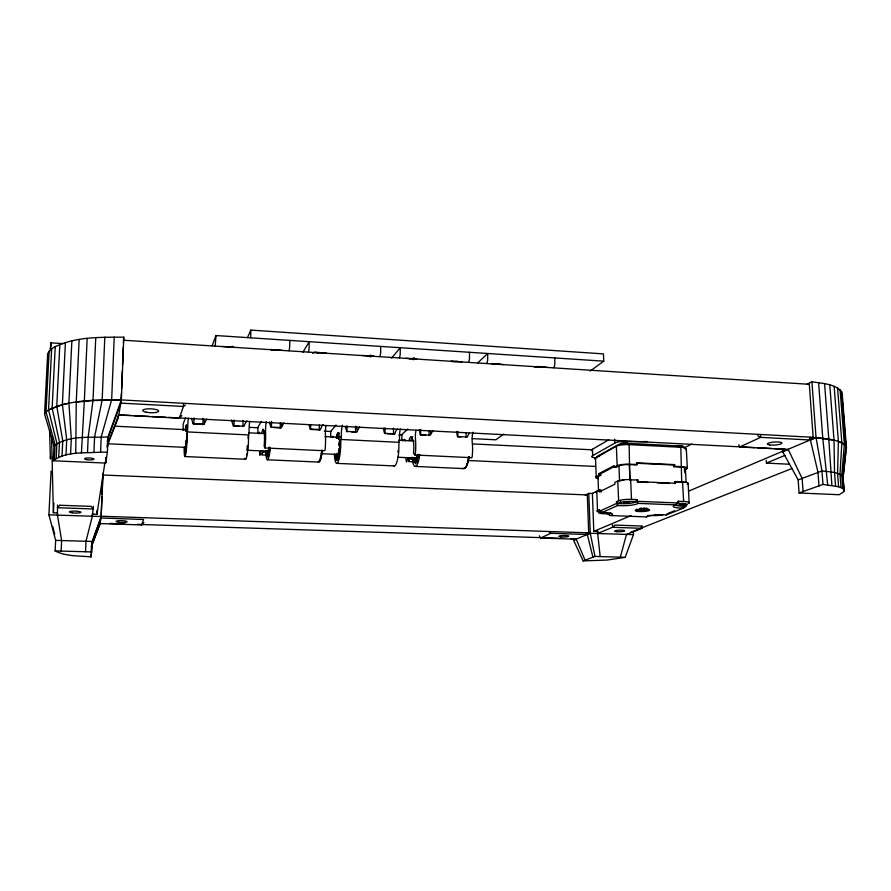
<?xml version="1.0" encoding="UTF-8"?>
<svg xmlns="http://www.w3.org/2000/svg" width="891" height="891" viewBox="0 0 891 891"><rect width="100%" height="100%" fill="white"/><g stroke="black" fill="none" stroke-linecap="round" stroke-linejoin="round"><path stroke-width="1.34" d="M50.976 346.866L50.887 342.835L63.372 343.625M351.878 432.057L355.554 432.246L355.565 426.221M346.978 425.775L346.967 431.812L345.173 426.433M186.475 439.541L186.23 448.006L186.397 440.154C185.673 457.707 184.381 455.212 184.972 446.814M269.416 447.494L269.405 451.369L269.706 449.064M308.91 424.606L310.591 429.451L319.301 429.885L319.334 425.04M247.342 445.656L247.297 450.835L247.542 446.101M310.591 429.451L310.625 424.584M187.054 433.115L186.999 435.71L186.687 433.728M188.335 418.079A8.331 0.679 -87.3 0 0 187.979 421.599L187.823 424.361A8.364 0.679 -87.3 0 0 187.723 428.371L187.31 433.226A17.33 1.381 -87.3 0 1 185.551 455.101A17.33 1.381 -87.3 0 1 184.136 447.082M248.177 438.673L248.188 436.1M289.809 340.407L289.642 347.089A4.689 0.702 -86.7 0 1 288.951 350.731M271.432 427.468L271.521 421.354M273.96 427.591L280.275 427.914L280.331 423.025M242.965 426.544L243.076 420.418M250.705 337.823L250.839 330.093L603.452 353.883L603.742 361.167L590.265 370.99M239.133 426.355L234.021 426.098L234.144 419.951M339.193 445.656L339.204 443.529L339.961 449.409L339.126 441.925M603.742 361.167L215.967 335.528L215.232 345.998M191.353 418.247L193.08 423.648L202.925 424.528L203.092 418.347M193.859 424.06L194.038 417.879M183.513 403.69L183.435 406.463L179.325 418.124L118.77 415.006M417.756 455.479L416.943 462.173L417.601 454.399M118.369 415.195L118.258 417.924L121.354 399.948C96.996 400.07 70.979 399.201 48.537 410.016L51.667 348.648C73.296 336.308 99.658 337.321 123.804 337.177L121.343 400.092L92.998 400.516L76.247 402.153L79.154 339.516M120.697 402.632L121.432 392.976M121.599 388.81L122.301 370.767M122.524 365.21L123.225 347.167M123.392 343.002L123.504 340.228L809.284 384.299L813.171 437.325L809.384 438.94M338.858 450.913L338.591 457.629L338.101 459.032L338.691 451.169L336.887 460.469L338.045 453.953L336.241 460.023L335.807 459.132L337.288 455.256L335.328 457.206L335.061 455.323L336.564 454.822L336.241 453.853M44.561 414.014L54.017 445.923L53.271 460.792L105.695 463.064L105.906 457.696M105.973 461.26L106.14 457.217M107.388 447.126L107.733 438.851L120.831 402.966M105.695 463.064L107.388 452.216L108.023 436.946L121.354 399.948M111.653 399.959L114.215 337.01M336.286 438.172L336.876 434.084L336.586 437.993M92.441 513.584L92.319 516.323L93.444 506.266M48.905 514.742L55.654 540.38L55.131 550.905C65.901 556.652 79.099 555.661 90.971 556.908L91.082 554.358M91.316 550.994L91.539 545.86L99.992 523.462M91.617 552.799L92.063 542.374L100.95 517.972L143.562 519.509L141.647 524.933L99.992 523.563M90.971 556.908L92.207 541.461L101.195 516.524L48.905 514.842L51.088 471.083M92.876 514.152L96.952 514.285L97.13 510.153M102.153 400.104L104.815 337.166M53.271 460.792C66.335 450.902 85.035 453.452 100.583 452.138L101.229 436.868L111.653 399.814M101.908 497L101.106 516.234L588.695 532.851L587.314 494.939L102.821 475.026L102.031 494.249M101.195 516.624L103 473.232M269.205 447.137L268.536 455.379L269.071 447.405M87.507 452.483L88.176 437.236L92.998 400.371M85.536 551.752L85.993 541.283L92.33 516.212M92.998 400.516L95.749 337.644M93.923 452.227L94.591 436.969L102.164 399.948M75.746 453.474L76.247 401.997M81.426 452.906L84.322 401.061M84.322 401.206L87.162 338.424M61.123 551.072L61.624 540.559L57.47 515.031M65.99 455.045L66.714 439.898L62.381 404.581L68.908 403.178L71.302 439.007L70.589 454.198M68.897 403.333L71.87 340.885M56.768 406.329L59.842 344.36M54.34 459.5L55.075 444.564L46.009 411.898L44.55 414.159L47.68 353.471L51.667 348.648M57.481 512.926L53.404 512.793L53.883 503.07M56.166 458.264L56.901 443.261L48.537 409.871L62.381 404.581M58.739 457.094L59.474 442.047L52.135 407.955M57.536 504.985L57.458 515.132M62.37 404.737L65.411 342.512M62.025 456.014L62.749 440.922L56.768 406.185M49.139 351.009L45.998 412.054L48.537 409.871M52.135 408.1L55.242 346.421M50.542 456.37L50.408 458.976L49.551 430.275M185.562 430.531L185.796 426.522L185.54 428.003M266.242 455.045L262.143 454.856L262.255 452.962M841.037 487.589L838.609 486.764L837.585 473.399L838.398 441.424L841.85 442.805L840.013 474.268L841.037 487.589L843.888 489.46L844 491.52L839.199 494.728L799.093 492.99L798.169 479.915L782.621 451.648L816.022 437.492C826.068 438.996 837.997 438.795 845.904 446.035L841.616 391.606C834.31 383.486 821.947 383.509 811.913 381.76L807.023 384.199M412.867 461.761L408.769 461.571L408.891 459.723M50.163 350.286L50.887 342.835M398.099 450.579L397.965 452.16M185.718 430.286L186.364 424.918L185.818 430.32M841.85 442.805L844.356 444.297L841.772 475.215L842.808 488.491M341.609 429.417L341.398 432.102A8.142 1.559 -87.2 0 0 341.42 436.011L340.785 440.733A16.873 3.174 -87.3 0 1 338.079 461.983A16.873 3.174 -87.3 0 1 334.337 454.076M844.356 444.297L845.893 445.901L842.864 476.228L844 491.52M845.748 451.937L842.975 478.389L846.439 447.572L846.038 449.432M472.341 435.565L472.107 438.194A7.963 2.283 -87.1 0 0 472.219 442.025L472.464 444.62A20.226 5.68 -87.2 0 1 472.252 455.958L472.208 456.292A2.138 0.613 -87.3 0 1 471.996 457.172L471.695 457.629A2.194 0.624 -87.3 0 1 471.395 457.573M336.943 437.759L338.079 432.558L337.166 437.793M244.847 458.208A17.152 2.116 -87.3 0 0 247.264 454.265A17.152 2.116 -87.3 0 0 248.589 436.222L249.09 431.422A8.275 1.036 -87.2 0 1 249.135 427.446L249.324 424.717A8.275 1.036 -87.2 0 1 249.77 421.198M269.026 447.772C265.117 473.232 271.555 436.2 266.999 456.114C270.263 444.743 263.892 459.411 267.255 450.389M321.629 451.982L321.339 453.786M107.343 441.379L108.023 436.946C90.314 438.004 68.941 434.73 54.017 445.923M123.415 339.772L123.804 337.177M96.952 514.285L104.949 462.384M107.265 447.36L107.889 443.261M99.77 524.866L101.195 516.524M418.748 456.058L418.302 458.286L418.191 454.51M841.806 395.571L841.616 391.606M660.064 514.564L654.484 514.864L655.097 514.508M262.143 454.856L262.856 451.158L260.918 451.069L260.005 455.323L259.793 454.432A20.983 2.829 -87.3 0 1 259.693 451.971M261.765 433.293L262.355 430.665A13.12 1.771 -87.3 0 1 263.268 429.184L264.36 433.728A13.075 1.76 -87.3 0 1 264.137 446.168L264.883 447.95L324.736 450.768L325.193 448.997A20.76 3.675 -87.3 0 0 325.527 437.358L325.427 434.708A8.175 1.47 -87.2 0 1 325.415 430.776L325.616 428.081A8.175 1.47 -87.2 0 1 325.961 425.631M263.703 433.382L264.293 430.765M185.762 431.222L186.642 425.274L186.464 431.612M417.523 454.766C412.076 478.734 420.73 445.132 414.337 462.83C413.29 460.747 418.458 455.613 413.368 460.335C411.954 458.275 415.017 458.598 414.66 457.473M393.377 465.492A16.706 3.831 -87.3 0 0 397.364 460.369A16.706 3.831 -87.3 0 0 398.867 443.584L399.591 438.907A8.064 1.882 -87.1 0 1 399.524 435.042L399.747 432.38A8.064 1.882 -87.1 0 1 400.427 428.972M246.718 454.042L246.506 454.856M337.344 438.16C340.128 427.123 338.858 435.844 338.101 437.771C341.253 433.884 339.215 437.826 338.68 438.873M202.925 424.528L204.017 424.194L206.712 419.026M620.325 557.176L626.484 534.4L642.121 528.33L641.999 525.668M280.275 427.914L281.411 427.591L283.817 422.891M319.301 429.885L320.482 429.573L321.339 427.235A8.888 5.558 -77.8 0 1 322.475 425.486L323.299 424.506M355.554 432.246L356.756 431.935L359.608 426.912M387.451 433.85L394.735 433.85L395.615 431.556A8.765 5.825 -77.4 0 1 396.773 429.83L397.62 428.872M320.682 456.649L320.303 457.751M408.769 461.571L409.882 457.985L408.033 457.907L406.597 462.028L406.196 461.137A20.37 4.901 -87.3 0 1 405.951 458.72M408.869 440.577L409.804 438.049A12.741 3.063 -87.3 0 1 411.352 436.635L413.413 441.112A12.741 3.063 -87.3 0 1 413.457 453.241L414.816 455L471.595 457.673M410.718 440.677L411.653 438.138A12.775 3.096 -87.3 0 1 412.689 436.846M636.931 499.584L636.23 501.655L630.795 501.433A7.841 1.381 -2.1 0 0 620.492 502.535L618.231 503.56L616.36 501.789L619.189 500.519A9.801 1.737 -2.1 0 1 630.282 499.328L636.731 499.573L638.112 503.382L675.79 504.885A13.41 2.294 -2.5 0 0 683.297 508.148L685.881 506.211L685.792 504.529L684.043 506.177L686.549 505.175A7.819 1.348 -2.4 0 0 682.818 503.526L677.483 503.315L678.229 501.265L684.689 501.533A9.768 1.693 -2.4 0 1 688.687 503.326L688.231 503.538M625.204 557.332L633.456 534.645L590.243 533.264L573.581 540.224L583.137 560.885L607.127 560.06L625.204 557.332L594.988 556.43L583.137 560.885M185.551 417.623L183.178 424.016L183.089 429.807M212.181 345.741L215.967 335.528M183.301 430.453L183.88 429.005A7.997 0.624 -87.3 0 1 184.159 429.774M99.77 524.766L91.417 546.695L92.207 541.461L55.654 540.38M107.555 443.896L118.77 414.861M107.299 445.767L118.269 417.779M432.903 430.576L430.375 435.153L420.274 434.641L419.215 429.729M247.475 337.622L250.839 330.093M677.483 503.315L678.419 501.265L678.508 502.981L675.79 504.885M673.852 466.706L674.676 466.316L674.587 464.623L673.763 465.013L673.852 466.706L683.375 467.285A7.774 1.537 -2.7 0 1 685.391 468.298L684.644 468.911L686.404 468.989L684.188 470.014M261.375 421.443L257.867 427.279L257.945 433.349M302.84 352.313L309.222 341.699L309.077 348.348A4.667 0.768 -86.6 0 1 308.331 351.978M258.267 433.661L259.203 432.235A7.908 1.047 -87.3 0 1 259.682 433.015A7.896 1.047 -87.3 0 1 259.804 433.705M598.841 512.002A9.411 1.615 -1.9 0 1 597.137 510.666L599.554 509.518L599.621 511.178L602.205 512.492A12.819 2.161 -1.8 0 1 610.458 515.555L646.532 516.903A12.764 2.105 -2.2 0 1 666.357 514.931L667.114 513.762M336.018 425.074L330.717 431.467L330.695 435.02A3.675 0.679 -87.2 0 0 330.851 437.113M391.583 358.171L400.271 347.713L400.193 354.262A4.6 1.047 -86.3 0 1 399.881 356.222A4.622 1.058 -86.3 0 1 399.235 357.826M414.905 454.956L415.395 453.263A20.437 4.923 -87.3 0 0 415.663 441.813L415.473 439.196A8.052 1.971 -87.1 0 1 415.395 435.331L415.618 432.681A8.052 1.971 -87.1 0 1 416.052 430.264M646.532 516.903L648.169 515.399M246.918 420.975L246.005 422.056A8.999 5.257 -78.2 0 0 244.958 423.893L244.078 426.232L233.297 425.686L231.515 420.051M179.325 418.124L181.82 415.54M141.647 524.933L143.908 522.661M684.043 506.177L685.702 504.562M407.766 429.005L401.886 434.563L401.908 438.082A3.631 0.858 -87.1 0 0 402.231 440.499M477.81 362.837L487.7 353.493L487.689 359.953A4.522 1.314 -86 0 1 486.542 363.439M402.799 440.811L404.38 439.452A7.707 1.815 -87.2 0 1 405.472 440.9M264.883 447.95L265.251 446.157A20.983 2.829 -87.3 0 0 265.641 434.407L265.585 431.723A8.264 1.136 -87.2 0 1 265.618 427.758L265.808 425.029A8.264 1.136 -87.2 0 1 266.286 421.521M332.388 436.568L332.633 436.39A7.796 1.437 -87.3 0 1 333.312 437.158M503.76 434.073L495.897 439.798L472.375 438.617M185.373 405.104L183.435 406.463L120.82 403.122M592.014 450.746A7.885 1.693 -2.2 0 1 592.448 449.242L608.742 439.798M595.556 457.818A7.896 1.659 -2.2 0 1 592.682 455.669L614.835 443.105A8.364 1.827 -2.5 0 1 624.914 441.379L626.774 441.468A80.524 18.522 -2.9 0 0 647.167 441.524M685.413 449.755A9.69 2.038 -2.9 0 0 680.813 447.271L629.057 444.631A9.712 2.094 -2.5 0 0 616.383 446.268L595.5 457.963A9.333 1.949 -2.2 0 0 595.611 459.433M598.373 478.634A9.356 1.827 -2.1 0 1 596.235 476.73L599.03 475.259L598.964 473.622L614.111 465.637L614.177 467.318L615.971 467.396L618.967 465.837A7.796 1.57 -2.3 0 1 629.202 464.601L636.397 464.935L637.176 464.545L637.098 462.841L674.587 464.623M598.964 473.622L600.712 473.7L614.734 466.327M614.177 467.318L617.162 465.759A9.745 1.971 -2.3 0 1 629.97 464.2L637.176 464.545M600.712 473.7L600.768 475.337L598.006 476.774L596.235 476.73L595.522 457.952M647.891 482.454L637.154 481.975L637.934 481.608L637.856 479.893L629.87 479.948L629.124 444.642M637.098 462.841L636.319 463.242L673.763 465.013M585.242 495.118L588.784 493.358L592.938 493.525M598.596 490.317L592.381 493.402L593.796 531.381L597.95 531.526M684.31 447.75L691.761 444.052M596.469 492.6A9.378 1.737 -2 0 1 596.792 491.476L599.598 490.083L601.347 490.161L598.574 491.531M631.496 499.361L630.639 479.581A9.768 1.871 -2.2 0 0 617.797 481.051L614.801 482.543L614.868 484.236L599.654 491.732L599.598 490.083M637.076 480.271L637.856 479.893M680.924 467.04L681.76 466.65A9.712 1.916 -2.7 0 1 686.404 468.989M539.322 535.803L540.536 538.03L550.95 533.275L587.325 534.5L590.243 533.264L588.784 493.358M738.784 444.732L739.675 446.959L760.658 437.358L810.409 440.009L816.033 437.626L834.043 440.31L829.788 384.912M602.205 512.492L617.541 505.553A13.454 2.361 -2.1 0 0 638.112 503.382M674.71 483.635L674.621 481.931L675.456 481.563L682.551 481.875A9.734 1.815 -2.6 0 1 687.195 484.103M683.62 501.477L682.551 481.875L674.621 481.931M586.178 533.932L588.695 532.851M593.796 531.381L630.939 515.622M688.587 491.164L783.367 450.957M573.581 540.325L576.221 539.211L540.536 538.03M600.178 556.585L597.672 533.419L612.596 527.294L615.135 525.077L640.997 526.002L642.121 528.33L612.596 527.294L612.485 524.61M766.249 460.402L766.427 463.108L784.971 455.368M597.26 457.606A7.462 1.559 -2.2 0 1 597.193 456.415L618.076 444.687A7.774 1.682 -2.5 0 1 628.278 443.373L679.844 446.001L680.813 447.271L681.715 482.243A7.796 1.459 -2.6 0 1 684.165 482.476M668.361 513.249L674.621 510.743M682.127 507.725L685.881 506.211L681.949 506.144A11.449 1.971 -2.5 0 1 675.122 504.674M666.357 514.931L683.297 508.148M631.084 532.116L637.522 529.566M640.094 528.552L791.921 468.532M222.238 346.443L233.943 347.2M681.604 482.243L682.551 481.875M798.169 479.915L821.97 470.96C828.942 471.985 837.117 471.584 842.864 476.228L844.289 490.473M270.586 349.55L282.102 350.297M799.093 492.99L822.972 484.437L838.609 486.764M361.924 355.42L373.062 356.144M312.607 353.237L315.614 352.201L326.44 353.137M405.806 358.249L416.788 358.95M676.325 503.693L678.508 502.981L636.809 501.299L635.573 502.056A11.494 2.038 -2.1 0 1 620.169 503.682L616.516 503.46L599.621 511.178L601.436 511.211L599.32 512.169A7.529 1.281 -1.9 0 0 603.474 513.706L608.664 513.907M640.261 508.583L641.52 508.327M451.136 361.156L461.928 361.857M643.848 508.471L644.616 508.304A3.831 0.657 -2.1 0 1 643.714 508.382M370.043 356.923L373.607 355.81M492.901 363.84L503.538 364.53M413.268 359.697L415.707 358.962M534.555 367.281L537.396 366.468L547.297 367.337M637.399 510.142L636.631 510.265L636.675 511.267M100.583 452.138L107.388 452.216M55.131 550.905L91.751 551.93M109.638 523.451L124.918 523.953M137.414 524.365L540.102 537.618M542.886 537.707L558.156 538.209M570.652 538.621L574.818 538.765M649.45 515.443L653.281 515.588A7.507 1.247 -2.2 0 0 663.16 514.597M599.654 491.732L601.414 491.81M657.268 482.866L669.341 483.39M267.512 459.778L318.655 462.084M415.351 466.427L463.888 468.61M184.96 456.548L245.582 459.266M336.809 463.365L394.312 465.937M599.03 475.259L600.768 475.337M637.934 481.608L675.534 483.256L675.456 481.563M674.676 466.316L681.76 466.65M616.36 446.291L617.162 465.759L618.967 465.837L619.546 481.162M107.31 443.74L185.15 447.36M247.698 450.267L268.536 451.236M321.361 453.686L338.034 454.466M397.798 457.239L415.874 458.085M468.688 460.536L595.166 466.416M266.309 451.659L269.071 451.793M413.001 458.464L415.785 458.598M266.342 452.071L269.104 452.194M413.068 458.865L415.841 458.999M262.31 452.004L266.409 452.194M335.061 455.323L337.778 455.446M408.958 458.798L415.796 459.11M335.116 455.724L337.834 455.847M335.161 456.114L337.878 456.237M766.427 463.108L789.471 464.233M193.08 423.648L204.017 424.194M346.399 431.411L356.756 431.935M394.735 433.85L384.511 433.338L383.264 428.137M249.58 427.368L257.889 427.791M324.313 431.144L331.229 431.489M399.034 434.908L401.808 435.053M115.117 426.199L187.422 429.774M248.6 432.803L265.284 433.639M325.07 436.59L340.373 437.347M398.767 440.243L414.059 441M472.464 443.896L592.036 449.81M187.322 431.923L248.578 434.931M340.73 439.463L398.8 442.315M118.592 414.838L131.088 415.484M133.873 415.629L149.142 416.42M151.927 416.565L165.815 417.278M168.599 417.422L754.777 447.605M757.562 447.739L771.45 448.463M774.223 448.607L785.339 449.175M739.675 446.959L788.134 449.454L782.632 451.782L782.443 449.031M281.411 427.591L270.764 427.056L269.372 422M309.968 429.039L320.482 429.573M456.482 431.656L457.462 436.523L467.43 437.024L468.321 434.752A8.665 6.103 -76.7 0 1 469.512 433.048M420.274 434.641L425.53 435.265M457.462 436.523L460.636 437.047M121.165 399.914L813.171 437.325M617.162 465.759L618.911 465.859M491.966 363.985L492.701 364.118A5.368 1.504 -1.6 0 0 499.539 363.706M640.228 508.884L644.215 508.36M270.586 349.428L272.858 349.996A5.602 1.626 1.3 0 0 277.58 350.063M314.679 352.268L316.873 352.825A5.513 1.604 0.7 0 0 318.722 352.992M610.458 515.555L607.773 514.207L609.678 513.561A10.948 1.86 -1.8 0 0 610.591 512.648M682.874 467.207L685.302 468.443M757.64 435.699L760.658 437.358L760.48 434.596M233.297 425.686L234.021 426.098M549.246 532.161L550.95 533.275M618.231 503.56L616.449 501.744L617.541 505.553M338.736 439.107L340.173 440.611L340.228 443.139L339.371 441.19M680.757 447.26L679.844 446.001A7.741 1.637 -2.9 0 1 683.92 447.794M788.123 449.32L802.134 478.422L803.069 491.565M576.21 539.111L585.031 560.183M845.893 445.901L846.45 447.705L842.184 393.555M430.186 430.932L430.966 433.471M356.266 426.377L357.336 430.23M52.725 526.481L54.741 534.444M281.344 423.27L281.99 425.865M587.314 534.411L592.927 557.209M810.398 439.887L818.005 472.453L818.996 485.862M204.006 419.817L204.585 422.445M590.243 533.163L594.988 556.43M816.022 437.492L821.97 470.96L822.972 484.437M822.772 438.205L827.683 484.849M842.452 403.857L842.775 408M843.32 414.905L843.755 420.429M844.189 425.954L844.623 431.478M845.058 437.002L845.492 442.526M840.079 389.735L844.367 444.431M837.573 387.986L841.861 442.927M834.132 386.371L838.409 441.557M835.558 486.018L834.533 472.631L834.032 440.176M824.587 383.653L828.808 439.241M831.893 485.383L828.797 439.107M818.606 382.595L822.783 438.339M811.913 381.76L816.033 437.626M810.209 437.281L810.409 440.009M186.631 435.721L186.709 442.148L186.609 438.539M686.315 448.953L687.329 468.232M688.13 483.379L689.155 502.869M685.391 468.298L686.103 482.064M684.722 470.281L684.867 473.032M339.315 448.05L339.193 455.089L339.126 448.719M633.334 532.005L633.456 534.734M629.324 464.601L629.993 479.959M620.426 500.82L620.492 502.535M617.797 481.051L618.61 500.742M614.679 439.096L614.835 443.105M598.529 491.554L598.006 476.774A7.484 1.459 -2.1 0 0 598.474 478.077M596.792 491.476L597.516 510.454M597.571 530.791L597.672 533.52M592.448 449.242L592.682 455.669M554.792 357.926L554.815 364.308A4.466 1.515 -85.8 0 1 553.523 367.749M51.522 436.412L53.404 512.793M469.501 352.29L469.468 358.761A4.544 1.259 -86.1 0 1 468.354 362.269M466.082 433.182L466.149 437.325M457.796 431.378L457.885 436.913M429.072 431.289L429.128 435.454M420.686 429.462L420.741 435.031M393.477 428.181L393.51 434.162M385.012 427.747L385.035 433.728M380.702 346.421L380.613 352.992A4.611 0.991 -86.4 0 1 379.7 356.567M341.609 429.417A8.108 1.559 -87.2 0 1 342.445 425.174M414.348 357.681A5.491 1.57 -0.5 0 1 413.959 357.926A5.446 1.559 -0.5 0 1 409.281 358.761M457.562 361.245A5.402 1.537 -1 0 1 451.392 361.468M232.428 346.231A5.669 1.648 1.9 0 1 229.845 346.989M469.067 456.738A16.094 4.5 -87.2 0 1 464.879 468.053M468.666 456.715A16.105 4.5 -87.2 0 1 466.695 464.957M466.171 466.071A16.105 4.5 -87.2 0 1 465.614 466.962M465.057 467.619A16.105 4.5 -87.2 0 1 464.478 468.031M468.777 456.838A16.517 4.611 -87.2 0 1 462.763 468.154M419.739 454.533A16.673 4.076 -87.3 0 1 415.64 466.372A16.673 4.076 -87.3 0 1 412.054 457.217M472.353 435.543A7.963 2.283 -87.1 0 1 473.132 432.202M322.152 451.782A16.528 2.907 -87.3 0 1 318.388 461.237M321.729 451.77A16.528 2.896 -87.3 0 1 318.666 461.649M322.007 449.922A16.962 2.974 -87.3 0 1 318.287 461.995M270.318 447.482A17.107 2.372 -87.3 0 1 267.69 459.711A17.107 2.372 -87.3 0 1 265.774 450.4M540.614 366.969A5.346 1.481 -2.1 0 1 536.983 367.014M370.545 355.13A5.491 1.582 0.1 0 1 367.783 355.865M676.425 446.023A3.464 0.735 -2.9 0 1 681.626 445.745A3.464 0.735 -2.9 0 1 681.047 446.881M621.395 444.141A3.475 0.757 -2.5 0 1 622.319 443.005A3.475 0.757 -2.5 0 1 627.253 443.094A3.475 0.757 -2.5 0 1 625.46 444.219M599.03 456.637A3.33 0.702 -2.2 0 1 600.345 455.513M622.441 444.108A2.918 0.635 -2.5 0 1 626.908 444.197M678.14 446.803A2.907 0.613 -2.9 0 1 681.515 446.87M645.942 508.293A3.831 0.657 -2.1 0 1 644.215 509.162A3.831 0.657 -2.1 0 1 639.281 509.162M648.548 509.273A6.226 1.069 -2.1 0 1 640.662 510.409A6.226 1.069 -2.1 0 1 636.686 509.106M640.117 508.416A6.226 1.069 -2.1 0 1 641.698 508.293M646.298 508.349A6.226 1.069 -2.1 0 1 647.423 508.516M645.162 508.382A4.789 0.824 -2.1 0 1 644.059 508.527M620.626 480.761A7.819 1.492 -2.2 0 1 623.856 480.171M623.767 502.435C630.238 504.462 631.396 500.296 623.767 502.435M636.731 499.573L636.23 501.655L636.731 499.573M679.198 504.651C685.402 506.634 686.994 502.591 679.198 504.651M59.764 505.242L57.403 507.703L93.321 508.973L91.238 506.366L59.764 505.242M601.236 512.592L606.648 512.659L601.236 512.592M86.828 459.645A4.722 0.969 2.4 0 0 94.001 459.121A4.722 0.969 2.4 0 0 87.017 457.974A4.722 0.969 2.4 0 0 86.828 459.645M637.934 511.445A7.195 1.225 -2.1 0 0 649.539 510.265A7.195 1.225 -2.1 0 0 639.861 509.273A7.195 1.225 -2.1 0 0 637.934 511.445M146.247 412.21A8.03 1.938 2.3 0 0 158.709 411.208A8.03 1.938 2.3 0 0 147.193 408.902A8.03 1.938 2.3 0 0 146.247 412.21M769.601 444.921A7.306 1.515 -3.7 0 0 781.741 443.44A7.306 1.515 -3.7 0 0 772.686 442.181A7.306 1.515 -3.7 0 0 769.601 444.921M616.494 531.682A5.146 0.802 -1.8 0 0 624.747 530.902A5.146 0.802 -1.8 0 0 617.73 530.268A5.146 0.802 -1.8 0 0 616.494 531.682M560.851 536.983A5.001 0.78 -1.4 0 0 568.736 536.237A5.001 0.78 -1.4 0 0 561.698 535.625A5.001 0.78 -1.4 0 0 560.851 536.983M118.637 522.226A5.48 0.891 1.6 0 0 127.079 521.736A5.48 0.891 1.6 0 0 119.082 520.689A5.48 0.891 1.6 0 0 118.637 522.226M72.227 512.815A5.758 0.958 1.9 0 0 80.925 512.292A5.758 0.958 1.9 0 0 72.371 511.156A5.758 0.958 1.9 0 0 72.227 512.815"/></g></svg>
